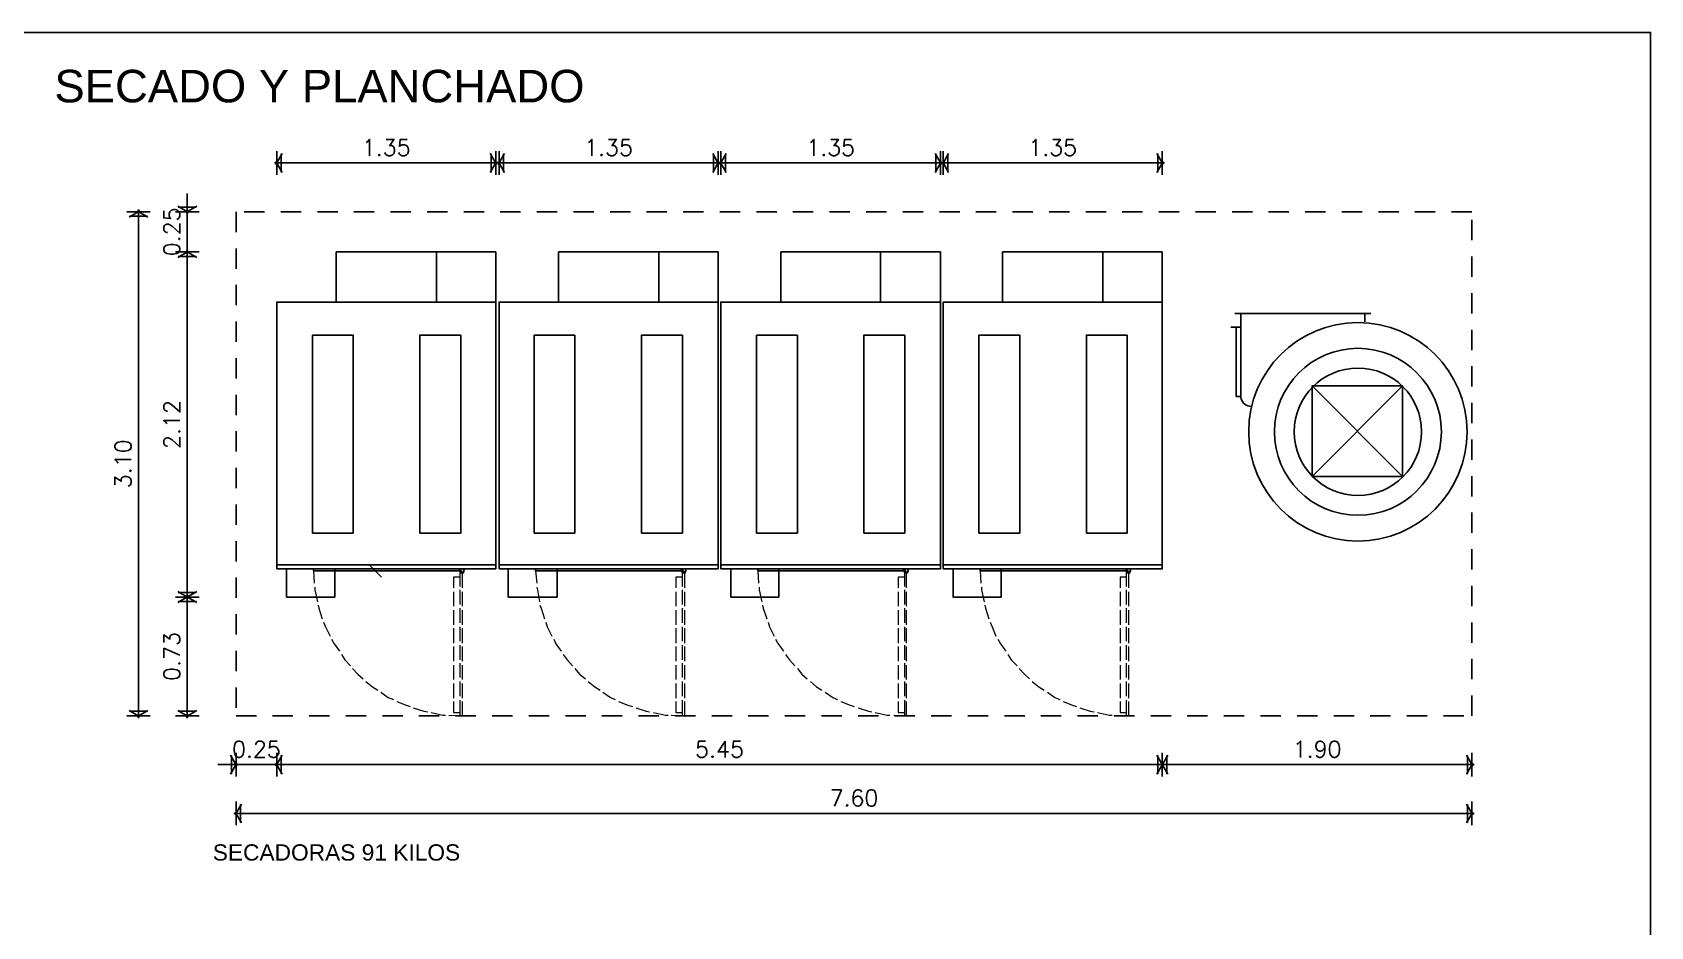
# Model space of a CAD drawing. Header units: millimetres. Extents: x 0 to 53.7, y -32.2 to -5.1.
# Drawn here: x 43.68 to 53.63, y -24.37 to -18.87 of the extents above; entities that cross this region are included whole.
import ezdxf

# ---------------------------------------------------------------- set-up
doc = ezdxf.new("R2010")
doc.units = ezdxf.units.MM
doc.header["$MEASUREMENT"] = 0
doc.linetypes.add('HIDDEN2', pattern=[0.1875, 0.125, -0.0625])
for name, color, linetype in [('Cot', 8, 'Continuous'), ('Mob', 8, 'Continuous'), ('Proy', 9, 'HIDDEN2'), ('Tex', 2, 'Continuous')]:
    doc.layers.add(name, color=color, linetype=linetype)
doc.styles.add('ARIAL', font='arial.ttf')
doc.styles.add('ROMANS', font='romans.shx')
doc.dimstyles.new('PAÑO', dxfattribs={"dimscale": 0.5, "dimtxt": 0.2, "dimasz": 0.1, "dimexe": 0.18, "dimexo": 0.0625, "dimgap": 0.09, "dimtad": 1, "dimzin": 0, "dimdsep": 46, "dimtxsty": 'ROMANS', "dimblk1": 'COTP', "dimblk2": 'COTP', "dimsah": 1, "dimcen": 0.09, "dimse1": 1, "dimse2": 1, "dimclrd": 256, "dimclrt": 2, "dimaunit": 1, "dimadec": 0, "dimazin": 0, "dimtfac": 1, "dimtix": 1, "dimtmove": 2, "dimatfit": 0, "dimldrblk": 'COTP', "dimfxl": 0.18, "dimtolj": 1, "dimtzin": 0, "dimarcsym": 0})

# ---------------------------------------------------------------- blocks, each defined once
blk = doc.blocks.new('SECADORAS3')
blk.add_line((69.5613, -38.0107), (69.5613, -38.2623))
at = {"lineweight": 25}
for points in [[(69.8738, -35.6571), (69.8738, -36.213), (70.4297, -36.213), (70.4297, -35.6571), (69.8738, -35.6571), (70.4297, -36.213)], [(70.4297, -35.6571), (69.8738, -36.213)], [(69.4274, -35.8519), (69.4274, -36.6878)], [(69.4274, -35.8884), (69.4801, -35.8884)], [(69.4274, -36.6513), (69.9468, -36.6513)], [(69.5126, -36.6513), (69.5126, -36.7122)], [(69.5126, -36.6797), (69.9387, -36.6797)], [(69.9387, -36.6513), (69.9387, -36.6797)], [(70.9978, -38.4814), (70.9978, -37.1342), (69.05, -37.1342)], [(69.05, -37.1342), (69.05, -38.1162)], [(69.3584, -37.1342), (69.3584, -38.4814), (70.9978, -38.4814)], [(70.9735, -38.4814), (70.9735, -37.1342)], [(69.5613, -37.3493), (70.7787, -37.3493)], [(69.5613, -37.3493), (69.5613, -37.6009), (70.7787, -37.6009)], [(70.7787, -37.3493), (70.7787, -37.6009)], [(71.014, -37.3411), (71.014, -37.3574), (70.9978, -37.3574)], [(71.01, -38.2542), (71.01, -37.3574)], [(69.3584, -37.4994), (69.05, -37.4994)], [(69.5613, -38.0107), (70.7787, -38.0107)], [(70.7787, -38.0107), (70.7787, -38.2623)], [(69.3584, -38.1162), (69.05, -38.1162)], [(70.9978, -38.4206), (71.1723, -38.4206), (71.1723, -38.1243), (70.9978, -38.1243)], [(69.5613, -38.2623), (70.7787, -38.2623)], [(70.9978, -38.2542), (71.01, -38.2542)], [(70.9978, -39.849), (70.9978, -38.4977), (69.05, -38.4977)], [(69.05, -38.4977), (69.05, -39.4797)], [(69.3584, -38.4977), (69.3584, -39.849), (70.9978, -39.849)], [(70.9735, -39.849), (70.9735, -38.4977)], [(71.014, -38.7087), (71.014, -38.7249), (70.9978, -38.7249)], [(69.5613, -38.7168), (70.7787, -38.7168)], [(69.5613, -38.7168), (69.5613, -38.9684), (70.7787, -38.9684)], [(70.7787, -38.7168), (70.7787, -38.9684)], [(71.01, -39.6217), (71.01, -38.7249)], [(69.3584, -38.867), (69.05, -38.867)], [(69.5613, -39.3782), (70.7787, -39.3782)], [(69.5613, -39.3782), (69.5613, -39.6299)], [(70.7787, -39.3782), (70.7787, -39.6299)], [(69.3584, -39.4797), (69.05, -39.4797)], [(70.9978, -39.7881), (71.1723, -39.7881), (71.1723, -39.4919), (70.9978, -39.4919)], [(69.5613, -39.6299), (70.7787, -39.6299)], [(70.9978, -39.6217), (71.01, -39.6217)], [(70.9978, -41.2125), (70.9978, -39.8652), (69.05, -39.8652)], [(69.05, -39.8652), (69.05, -40.8473)], [(69.3584, -39.8652), (69.3584, -41.2125), (70.9978, -41.2125)], [(70.9735, -41.2125), (70.9735, -39.8652)], [(69.5613, -40.0843), (70.7787, -40.0843)], [(69.5613, -40.0843), (69.5613, -40.3359), (70.7787, -40.3359)], [(70.7787, -40.0843), (70.7787, -40.3359)], [(71.014, -40.0762), (71.014, -40.0925), (70.9978, -40.0925)], [(71.01, -40.9893), (71.01, -40.0925)], [(69.3584, -40.2304), (69.05, -40.2304)], [(69.5613, -40.7458), (70.7787, -40.7458)], [(69.5613, -40.7458), (69.5613, -40.9974)], [(70.7787, -40.7458), (70.7787, -40.9974)], [(69.3584, -40.8473), (69.05, -40.8473)], [(70.9978, -41.1556), (71.1723, -41.1556), (71.1723, -40.8554), (70.9978, -40.8554)], [(69.5613, -40.9974), (70.7787, -40.9974)], [(70.9978, -40.9893), (71.01, -40.9893)], [(70.9978, -42.58), (70.9978, -41.2328), (69.05, -41.2328)], [(69.05, -41.2328), (69.05, -42.2148)], [(69.3584, -41.2328), (69.3584, -42.58), (70.9978, -42.58)], [(70.9735, -42.58), (70.9735, -41.2328)], [(69.5613, -41.4478), (70.7787, -41.4478)], [(69.5613, -41.4478), (69.5613, -41.6994), (70.7787, -41.6994)], [(70.7787, -41.4478), (70.7787, -41.6994)], [(71.014, -41.4397), (71.014, -41.4559), (70.9978, -41.4559)], [(71.01, -42.3528), (71.01, -41.4559)], [(69.3584, -41.598), (69.05, -41.598)], [(69.5613, -42.1093), (70.7787, -42.1093)], [(69.5613, -42.1093), (69.5613, -42.3609)], [(70.7787, -42.1093), (70.7787, -42.3609)], [(69.3584, -42.2148), (69.05, -42.2148)], [(70.9978, -42.5191), (71.1723, -42.5191), (71.1723, -42.2229), (70.9978, -42.2229)], [(69.5613, -42.3609), (70.7787, -42.3609)], [(70.9978, -42.3528), (71.01, -42.3528)]]:
    blk.add_lwpolyline(points, dxfattribs=at)
at = {"lineweight": 9}
for points in [[(71.0059, -37.333), (71.0262, -37.333), (71.0262, -37.3533)], [(71.1074, -37.3533), (71.0059, -37.3533)], [(71.0262, -37.3411), (71.1155, -37.3411)], [(71.0506, -37.3533), (71.0506, -37.3939), (71.1155, -37.3939)], [(71.2169, -37.3533), (71.1277, -37.3533)], [(71.1399, -37.3411), (71.2291, -37.3411)], [(71.1399, -37.3939), (71.2291, -37.3939)], [(71.3306, -37.3533), (71.2413, -37.3533)], [(71.2535, -37.3411), (71.3428, -37.3411)], [(71.2535, -37.3939), (71.3428, -37.3939)], [(71.4442, -37.3533), (71.3549, -37.3533)], [(71.363, -37.3411), (71.4564, -37.3411)], [(71.363, -37.3939), (71.4564, -37.3939)], [(71.5578, -37.3533), (71.4686, -37.3533)], [(71.4767, -37.3411), (71.5659, -37.3411)], [(71.4767, -37.3939), (71.5659, -37.3939)], [(71.6674, -37.3533), (71.5781, -37.3533)], [(71.5903, -37.3411), (71.6796, -37.3411)], [(71.5903, -37.3939), (71.6796, -37.3939)], [(71.781, -37.3533), (71.6917, -37.3533)], [(71.7039, -37.3411), (71.7932, -37.3411)], [(71.7039, -37.3939), (71.7932, -37.3939)], [(71.9028, -37.3533), (71.8054, -37.3533)], [(71.8135, -37.3411), (71.9028, -37.3411)], [(71.8135, -37.3939), (71.8825, -37.3939), (71.8825, -37.3533)], [(71.8987, -37.4223), (71.9028, -37.3411)], [(71.8825, -37.5319), (71.8987, -37.4588), (71.8987, -37.4426)], [(71.8541, -37.6414), (71.8744, -37.5765), (71.8784, -37.5522)], [(71.8135, -37.7429), (71.8378, -37.6861), (71.8459, -37.6617)], [(71.7567, -37.8403), (71.7891, -37.7956), (71.8013, -37.7632)], [(71.6917, -37.9336), (71.7242, -37.893), (71.7445, -37.8606)], [(71.6106, -38.0148), (71.6471, -37.9823), (71.6755, -37.9498)], [(71.432, -38.1446), (71.4604, -38.1284), (71.5051, -38.0959)], [(71.5254, -38.0838), (71.5578, -38.0635), (71.5943, -38.0269)], [(71.221, -38.2258), (71.2413, -38.2217), (71.3062, -38.2014)], [(71.3265, -38.1933), (71.3549, -38.1811), (71.4117, -38.1568)], [(71.01, -38.2542), (71.0871, -38.2501)], [(71.1115, -38.2461), (71.1277, -38.2461), (71.2007, -38.2298)], [(71.0059, -38.7006), (71.0262, -38.7006), (71.0262, -38.7168)], [(71.0262, -38.7087), (71.1155, -38.7087)], [(71.1399, -38.7087), (71.2291, -38.7087)], [(71.2535, -38.7087), (71.3428, -38.7087)], [(71.363, -38.7087), (71.4564, -38.7087)], [(71.4767, -38.7087), (71.5659, -38.7087)], [(71.5903, -38.7087), (71.6796, -38.7087)], [(71.7039, -38.7087), (71.7932, -38.7087)], [(71.8135, -38.7087), (71.9028, -38.7087)], [(71.8987, -38.7858), (71.9028, -38.7087)], [(71.1074, -38.7168), (71.0059, -38.7168)], [(71.0506, -38.7168), (71.0506, -38.7574), (71.1155, -38.7574)], [(71.2169, -38.7168), (71.1277, -38.7168)], [(71.1399, -38.7574), (71.2291, -38.7574)], [(71.3306, -38.7168), (71.2413, -38.7168)], [(71.2535, -38.7574), (71.3428, -38.7574)], [(71.4442, -38.7168), (71.3549, -38.7168)], [(71.363, -38.7574), (71.4564, -38.7574)], [(71.5578, -38.7168), (71.4686, -38.7168)], [(71.4767, -38.7574), (71.5659, -38.7574)], [(71.6674, -38.7168), (71.5781, -38.7168)], [(71.5903, -38.7574), (71.6796, -38.7574)], [(71.781, -38.7168), (71.6917, -38.7168)], [(71.7039, -38.7574), (71.7932, -38.7574)], [(71.9028, -38.7168), (71.8054, -38.7168)], [(71.8135, -38.7574), (71.8825, -38.7574), (71.8825, -38.7168)], [(71.8825, -38.8994), (71.8987, -38.8264), (71.8987, -38.8101)], [(71.8541, -39.0049), (71.8744, -38.94), (71.8784, -38.9197)], [(71.8135, -39.1104), (71.8378, -39.0536), (71.8459, -39.0293)], [(71.7567, -39.2078), (71.7891, -39.1591), (71.8013, -39.1307)], [(71.6917, -39.2971), (71.7242, -39.2606), (71.7445, -39.2281)], [(71.5254, -39.4513), (71.5578, -39.427), (71.5943, -39.3945)], [(71.6106, -39.3782), (71.6471, -39.3498), (71.6755, -39.3174)], [(71.432, -39.5122), (71.4604, -39.4959), (71.5051, -39.4635)], [(71.1115, -39.6136), (71.1277, -39.6136), (71.2007, -39.5974)], [(71.221, -39.5933), (71.2413, -39.5893), (71.3062, -39.5649)], [(71.3265, -39.5568), (71.3549, -39.5487), (71.4117, -39.5203)], [(71.01, -39.6217), (71.0871, -39.6177)], [(71.0059, -40.0681), (71.0262, -40.0681), (71.0262, -40.0843)], [(71.1074, -40.0843), (71.0059, -40.0843)], [(71.0262, -40.0722), (71.1155, -40.0722)], [(71.0506, -40.0843), (71.0506, -40.1249), (71.1155, -40.1249)], [(71.2169, -40.0843), (71.1277, -40.0843)], [(71.1399, -40.0722), (71.2291, -40.0722)], [(71.3306, -40.0843), (71.2413, -40.0843)], [(71.2535, -40.0722), (71.3428, -40.0722)], [(71.4442, -40.0843), (71.3549, -40.0843)], [(71.363, -40.0722), (71.4564, -40.0722)], [(71.5578, -40.0843), (71.4686, -40.0843)], [(71.4767, -40.0722), (71.5659, -40.0722)], [(71.6674, -40.0843), (71.5781, -40.0843)], [(71.5903, -40.0722), (71.6796, -40.0722)], [(71.781, -40.0843), (71.6917, -40.0843)], [(71.7039, -40.0722), (71.7932, -40.0722)], [(71.9028, -40.0843), (71.8054, -40.0843)], [(71.8135, -40.0722), (71.9028, -40.0722)], [(71.8135, -40.1249), (71.8825, -40.1249), (71.8825, -40.0843)], [(71.8987, -40.1533), (71.9028, -40.0722)], [(71.1399, -40.1249), (71.2291, -40.1249)], [(71.2535, -40.1249), (71.3428, -40.1249)], [(71.363, -40.1249), (71.4564, -40.1249)], [(71.4767, -40.1249), (71.5659, -40.1249)], [(71.5903, -40.1249), (71.6796, -40.1249)], [(71.7039, -40.1249), (71.7932, -40.1249)], [(71.8825, -40.2629), (71.8987, -40.1898), (71.8987, -40.1736)], [(71.8541, -40.3725), (71.8744, -40.3075), (71.8784, -40.2872)], [(71.8135, -40.478), (71.8378, -40.4212), (71.8459, -40.3927)], [(71.7567, -40.5754), (71.7891, -40.5267), (71.8013, -40.4983)], [(71.6917, -40.6646), (71.7242, -40.6241), (71.7445, -40.5916)], [(71.6106, -40.7458), (71.6471, -40.7174), (71.6755, -40.6809)], [(71.5254, -40.8188), (71.5578, -40.7945), (71.5943, -40.762)], [(71.3265, -40.9243), (71.3549, -40.9162), (71.4117, -40.8878)], [(71.432, -40.8757), (71.4604, -40.8635), (71.5051, -40.831)], [(71.01, -40.9893), (71.0871, -40.9812)], [(71.1115, -40.9812), (71.1277, -40.9771), (71.2007, -40.9649)], [(71.221, -40.9609), (71.2413, -40.9527), (71.3062, -40.9325)], [(71.0059, -41.4316), (71.0262, -41.4316), (71.0262, -41.4519)], [(71.1074, -41.4519), (71.0059, -41.4519)], [(71.0262, -41.4397), (71.1155, -41.4397)], [(71.0506, -41.4519), (71.0506, -41.4925), (71.1155, -41.4925)], [(71.2169, -41.4519), (71.1277, -41.4519)], [(71.1399, -41.4397), (71.2291, -41.4397)], [(71.1399, -41.4925), (71.2291, -41.4925)], [(71.3306, -41.4519), (71.2413, -41.4519)], [(71.2535, -41.4397), (71.3428, -41.4397)], [(71.2535, -41.4925), (71.3428, -41.4925)], [(71.4442, -41.4519), (71.3549, -41.4519)], [(71.363, -41.4397), (71.4564, -41.4397)], [(71.363, -41.4925), (71.4564, -41.4925)], [(71.5578, -41.4519), (71.4686, -41.4519)], [(71.4767, -41.4397), (71.5659, -41.4397)], [(71.4767, -41.4925), (71.5659, -41.4925)], [(71.6674, -41.4519), (71.5781, -41.4519)], [(71.5903, -41.4397), (71.6796, -41.4397)], [(71.5903, -41.4925), (71.6796, -41.4925)], [(71.781, -41.4519), (71.6917, -41.4519)], [(71.7039, -41.4397), (71.7932, -41.4397)], [(71.7039, -41.4925), (71.7932, -41.4925)], [(71.9028, -41.4519), (71.8054, -41.4519)], [(71.8135, -41.4397), (71.9028, -41.4397)], [(71.8135, -41.4925), (71.8825, -41.4925), (71.8825, -41.4519)], [(71.8987, -41.5209), (71.9028, -41.4397)], [(71.8825, -41.6304), (71.8987, -41.5574), (71.8987, -41.5412)], [(71.8541, -41.74), (71.8744, -41.6751), (71.8784, -41.6507)], [(71.8135, -41.8415), (71.8378, -41.7846), (71.8459, -41.7603)], [(71.7567, -41.9388), (71.7891, -41.8942), (71.8013, -41.8617)], [(71.6917, -42.0322), (71.7242, -41.9916), (71.7445, -41.9591)], [(71.6106, -42.1133), (71.6471, -42.0809), (71.6755, -42.0484)], [(71.432, -42.2432), (71.4604, -42.227), (71.5051, -42.1945)], [(71.5254, -42.1823), (71.5578, -42.162), (71.5943, -42.1255)], [(71.3265, -42.2919), (71.3549, -42.2797), (71.4117, -42.2513)], [(71.01, -42.3528), (71.0871, -42.3487)], [(71.1115, -42.3446), (71.1277, -42.3446), (71.2007, -42.3284)], [(71.221, -42.3243), (71.2413, -42.3203), (71.3062, -42.3)]]:
    blk.add_lwpolyline(points, dxfattribs=at)
at = {"lineweight": 0}
for points in [[(69.05, -41.9145), (69.05, -41.8942)], [(71.01, -41.9145), (71.01, -41.8942)], [(71.01, -41.9145), (71.01, -41.8942)], [(71.0506, -41.9348), (70.9694, -42.0159)], [(70.9694, -42.0159), (71.0506, -41.9348)], [(69.05, -42.02), (69.05, -42.0565)]]:
    blk.add_lwpolyline(points, dxfattribs=at)
at = {"lineweight": 25}
for points in [[(70.8274, -35.931), (70.8274, -35.5601), (70.5267, -35.2594), (70.1558, -35.2594), (69.7849, -35.2594), (69.4842, -35.5601), (69.4842, -35.931), (69.4842, -36.3019), (69.7849, -36.6026), (70.1558, -36.6026), (70.5267, -36.6026), (70.8274, -36.3019), (70.8274, -35.931)], [(70.6691, -35.931), (70.6691, -35.6475), (70.4393, -35.4177), (70.1558, -35.4177), (69.8723, -35.4177), (69.6425, -35.6475), (69.6425, -35.931), (69.6425, -36.2145), (69.8723, -36.4443), (70.1558, -36.4443), (70.4393, -36.4443), (70.6691, -36.2145), (70.6691, -35.931)], [(70.5474, -35.931), (70.5474, -35.7147), (70.3721, -35.5394), (70.1558, -35.5394), (69.9395, -35.5394), (69.7642, -35.7147), (69.7642, -35.931), (69.7642, -36.1473), (69.9395, -36.3226), (70.1558, -36.3226), (70.3721, -36.3226), (70.5474, -36.1473), (70.5474, -35.931)], [(70.9978, -37.3391), (70.9978, -37.3447), (71.0024, -37.3493), (71.008, -37.3493), (71.0136, -37.3493), (71.0181, -37.3447), (71.0181, -37.3391), (71.0181, -37.3335), (71.0136, -37.329), (71.008, -37.329), (71.0024, -37.329), (70.9978, -37.3335), (70.9978, -37.3391)], [(70.9978, -38.7067), (70.9978, -38.7123), (71.0024, -38.7168), (71.008, -38.7168), (71.0136, -38.7168), (71.0181, -38.7123), (71.0181, -38.7067), (71.0181, -38.7011), (71.0136, -38.6965), (71.008, -38.6965), (71.0024, -38.6965), (70.9978, -38.7011), (70.9978, -38.7067)], [(70.9978, -40.0742), (70.9978, -40.0798), (71.0024, -40.0843), (71.008, -40.0843), (71.0136, -40.0843), (71.0181, -40.0798), (71.0181, -40.0742), (71.0181, -40.0686), (71.0136, -40.0641), (71.008, -40.0641), (71.0024, -40.0641), (70.9978, -40.0686), (70.9978, -40.0742)], [(70.9978, -41.4377), (70.9978, -41.4433), (71.0024, -41.4478), (71.008, -41.4478), (71.0136, -41.4478), (71.0181, -41.4433), (71.0181, -41.4377), (71.0181, -41.4321), (71.0136, -41.4275), (71.008, -41.4275), (71.0024, -41.4275), (70.9978, -41.4321), (70.9978, -41.4377)]]:
    blk.add_open_spline(points, degree=3, knots=[0, 0, 0, 0, 1, 1, 1, 2, 2, 2, 3, 3, 3, 4, 4, 4, 4], dxfattribs=at)
blk.add_open_spline([(69.9493, -36.65), (69.9796, -36.6438), (70.0009, -36.6164), (69.9995, -36.5855)], degree=3, dxfattribs=at)
blk = doc.blocks.new('COTP')
at = {"color": 0}
for p, q in [((-2.24, 0), (0.28, 0)), ((0, -1.45), (0, 1.45))]:
    blk.add_line(p, q, dxfattribs=at)
at = {"color": 2}
for p, q in [((0.1, -0.17), (-0.67, 1.16)), ((0.1, 0.17), (-0.67, -1.16)), ((-0.56, -1.11), (-0.56, 1.11))]:
    blk.add_line(p, q, dxfattribs=at)
blk = doc.blocks.new('*D358')
at = {"layer": 'Cot', "lineweight": -2, "transparency": 16777216}
for p, q in [((44.6346, -19.9235), (44.6346, -19.8735)), ((44.6346, -19.9735), (44.6346, -20.2207)), ((44.6346, -20.2707), (44.6346, -20.3207))]:
    blk.add_line(p, q, dxfattribs=at)
at = {"layer": 'Defpoints', "color": 0, "transparency": 16777216}
for p in [(44.9346, -19.9735), (44.6346, -20.2207), (45.5498, -20.2207)]:
    blk.add_point(p, dxfattribs=at)
at = {"layer": 'Cot', "lineweight": -2, "transparency": 16777216, "xscale": 0.05, "yscale": 0.05, "zscale": 0.05}
for p, rotation in [((44.6346, -19.9735), 270), ((44.6346, -20.2207), 90)]:
    blk.add_blockref('COTP', p, dxfattribs=dict(at, rotation=rotation))
at = {"layer": 'Cot', "color": 2, "transparency": 16777216, "insert": (44.5396, -20.0971), "char_height": 0.1, "attachment_point": 5, "rotation": 90, "style": 'ROMANS'}
blk.add_mtext('\\A1;0.25', dxfattribs=at)
blk = doc.blocks.new('*D359')
at = {"layer": 'Cot', "lineweight": -2, "transparency": 16777216}
blk.add_line((44.6346, -20.2707), (44.6346, -22.293), dxfattribs=at)
at = {"layer": 'Defpoints', "color": 0, "transparency": 16777216}
for p in [(45.5498, -20.2207), (44.6346, -22.343), (45.3936, -22.343)]:
    blk.add_point(p, dxfattribs=at)
at = {"layer": 'Cot', "lineweight": -2, "transparency": 16777216, "xscale": 0.05, "yscale": 0.05, "zscale": 0.05}
for p, rotation in [((44.6346, -20.2207), 90), ((44.6346, -22.343), 270)]:
    blk.add_blockref('COTP', p, dxfattribs=dict(at, rotation=rotation))
at = {"layer": 'Cot', "color": 2, "transparency": 16777216, "insert": (44.5396, -21.2819), "char_height": 0.1, "attachment_point": 5, "rotation": 90, "style": 'ROMANS'}
blk.add_mtext('\\A1;2.12', dxfattribs=at)
blk = doc.blocks.new('*D360')
at = {"layer": 'Cot', "lineweight": -2, "transparency": 16777216}
blk.add_line((44.6346, -22.393), (44.6346, -23.0235), dxfattribs=at)
at = {"layer": 'Defpoints', "color": 0, "transparency": 16777216}
for p in [(45.3936, -22.343), (44.6346, -23.0735), (44.9346, -23.0735)]:
    blk.add_point(p, dxfattribs=at)
at = {"layer": 'Cot', "lineweight": -2, "transparency": 16777216, "xscale": 0.05, "yscale": 0.05, "zscale": 0.05}
for p, rotation in [((44.6346, -22.343), 90), ((44.6346, -23.0735), 270)]:
    blk.add_blockref('COTP', p, dxfattribs=dict(at, rotation=rotation))
at = {"layer": 'Cot', "color": 2, "transparency": 16777216, "insert": (44.5396, -22.7083), "char_height": 0.1, "attachment_point": 5, "rotation": 90, "style": 'ROMANS'}
blk.add_mtext('\\A1;0.73', dxfattribs=at)
blk = doc.blocks.new('*D361')
at = {"layer": 'Cot', "lineweight": -2, "transparency": 16777216}
blk.add_line((44.3346, -23.0235), (44.3346, -20.0235), dxfattribs=at)
at = {"layer": 'Defpoints', "color": 0, "transparency": 16777216}
for p in [(44.3346, -19.9735), (44.9346, -19.9735), (44.9346, -23.0735)]:
    blk.add_point(p, dxfattribs=at)
at = {"layer": 'Cot', "lineweight": -2, "transparency": 16777216, "xscale": 0.05, "yscale": 0.05, "zscale": 0.05}
for p, rotation in [((44.3346, -19.9735), 90), ((44.3346, -23.0735), 270)]:
    blk.add_blockref('COTP', p, dxfattribs=dict(at, rotation=rotation))
at = {"layer": 'Cot', "color": 2, "transparency": 16777216, "insert": (44.2396, -21.5235), "char_height": 0.1, "attachment_point": 5, "rotation": 90, "style": 'ROMANS'}
blk.add_mtext('\\A1;3.10', dxfattribs=at)
blk = doc.blocks.new('*D362')
at = {"layer": 'Cot', "lineweight": -2, "transparency": 16777216}
for p, q in [((44.8846, -23.3735), (44.8346, -23.3735)), ((44.9346, -23.3735), (45.1846, -23.3735)), ((45.2346, -23.3735), (45.2846, -23.3735))]:
    blk.add_line(p, q, dxfattribs=at)
at = {"layer": 'Defpoints', "color": 0, "transparency": 16777216}
for p in [(45.1846, -22.1685), (44.9346, -23.0735), (45.1846, -23.3735)]:
    blk.add_point(p, dxfattribs=at)
at = {"layer": 'Cot', "lineweight": -2, "transparency": 16777216, "xscale": 0.05, "yscale": 0.05, "zscale": 0.05}
blk.add_blockref('COTP', (44.9346, -23.3735), dxfattribs=at)
at = {"layer": 'Cot', "lineweight": -2, "transparency": 16777216, "xscale": 0.05, "yscale": 0.05, "zscale": 0.05, "rotation": 180}
blk.add_blockref('COTP', (45.1846, -23.3735), dxfattribs=at)
at = {"layer": 'Cot', "color": 2, "transparency": 16777216, "insert": (45.0596, -23.2785), "char_height": 0.1, "attachment_point": 5, "style": 'ROMANS'}
blk.add_mtext('\\A1;0.25', dxfattribs=at)
blk = doc.blocks.new('*D363')
at = {"layer": 'Cot', "lineweight": -2, "transparency": 16777216}
blk.add_line((45.2346, -23.3735), (50.5804, -23.3735), dxfattribs=at)
at = {"layer": 'Defpoints', "color": 0, "transparency": 16777216}
for p in [(45.1846, -22.1685), (50.6304, -22.1685), (50.6304, -23.3735)]:
    blk.add_point(p, dxfattribs=at)
at = {"layer": 'Cot', "lineweight": -2, "transparency": 16777216, "xscale": 0.05, "yscale": 0.05, "zscale": 0.05, "rotation": 180}
blk.add_blockref('COTP', (45.1846, -23.3735), dxfattribs=at)
at = {"layer": 'Cot', "lineweight": -2, "transparency": 16777216, "xscale": 0.05, "yscale": 0.05, "zscale": 0.05}
blk.add_blockref('COTP', (50.6304, -23.3735), dxfattribs=at)
at = {"layer": 'Cot', "color": 2, "transparency": 16777216, "insert": (47.9075, -23.2785), "char_height": 0.1, "attachment_point": 5, "style": 'ROMANS'}
blk.add_mtext('\\A1;5.45', dxfattribs=at)
blk = doc.blocks.new('*D364')
at = {"layer": 'Cot', "lineweight": -2, "transparency": 16777216}
blk.add_line((50.6804, -23.3735), (52.4846, -23.3735), dxfattribs=at)
at = {"layer": 'Defpoints', "color": 0, "transparency": 16777216}
for p in [(50.6304, -22.1685), (52.5346, -23.0735), (52.5346, -23.3735)]:
    blk.add_point(p, dxfattribs=at)
at = {"layer": 'Cot', "lineweight": -2, "transparency": 16777216, "xscale": 0.05, "yscale": 0.05, "zscale": 0.05, "rotation": 180}
blk.add_blockref('COTP', (50.6304, -23.3735), dxfattribs=at)
at = {"layer": 'Cot', "lineweight": -2, "transparency": 16777216, "xscale": 0.05, "yscale": 0.05, "zscale": 0.05}
blk.add_blockref('COTP', (52.5346, -23.3735), dxfattribs=at)
at = {"layer": 'Cot', "color": 2, "transparency": 16777216, "insert": (51.5825, -23.2785), "char_height": 0.1, "attachment_point": 5, "style": 'ROMANS'}
blk.add_mtext('\\A1;1.90', dxfattribs=at)
blk = doc.blocks.new('*D365')
at = {"layer": 'Cot', "lineweight": -2, "transparency": 16777216}
blk.add_line((52.4846, -23.6735), (44.9846, -23.6735), dxfattribs=at)
at = {"layer": 'Defpoints', "color": 0, "transparency": 16777216}
for p in [(44.9346, -23.0735), (52.5346, -23.0735), (44.9346, -23.6735)]:
    blk.add_point(p, dxfattribs=at)
at = {"layer": 'Cot', "lineweight": -2, "transparency": 16777216, "xscale": 0.05, "yscale": 0.05, "zscale": 0.05, "rotation": 180}
blk.add_blockref('COTP', (44.9346, -23.6735), dxfattribs=at)
at = {"layer": 'Cot', "lineweight": -2, "transparency": 16777216, "xscale": 0.05, "yscale": 0.05, "zscale": 0.05}
blk.add_blockref('COTP', (52.5346, -23.6735), dxfattribs=at)
at = {"layer": 'Cot', "color": 2, "transparency": 16777216, "insert": (48.7346, -23.5785), "char_height": 0.1, "attachment_point": 5, "style": 'ROMANS'}
blk.add_mtext('\\A1;7.60', dxfattribs=at)
blk = doc.blocks.new('*D366')
at = {"layer": 'Cot', "lineweight": -2, "transparency": 16777216}
blk.add_line((45.2346, -19.6735), (46.4818, -19.6735), dxfattribs=at)
at = {"layer": 'Defpoints', "color": 0, "transparency": 16777216}
for p in [(46.5318, -19.6735), (45.1846, -20.5291), (46.5318, -20.5291)]:
    blk.add_point(p, dxfattribs=at)
at = {"layer": 'Cot', "lineweight": -2, "transparency": 16777216, "xscale": 0.05, "yscale": 0.05, "zscale": 0.05, "rotation": 180}
blk.add_blockref('COTP', (45.1846, -19.6735), dxfattribs=at)
at = {"layer": 'Cot', "lineweight": -2, "transparency": 16777216, "xscale": 0.05, "yscale": 0.05, "zscale": 0.05}
blk.add_blockref('COTP', (46.5318, -19.6735), dxfattribs=at)
at = {"layer": 'Cot', "color": 2, "transparency": 16777216, "insert": (45.8582, -19.5785), "char_height": 0.1, "attachment_point": 5, "style": 'ROMANS'}
blk.add_mtext('\\A1;1.35', dxfattribs=at)
blk = doc.blocks.new('*D367')
at = {"layer": 'Cot', "lineweight": -2, "transparency": 16777216}
blk.add_line((46.6021, -19.6735), (47.8494, -19.6735), dxfattribs=at)
at = {"layer": 'Defpoints', "color": 0, "transparency": 16777216}
for p in [(47.8994, -19.6735), (46.5521, -20.5291), (47.8994, -20.5291)]:
    blk.add_point(p, dxfattribs=at)
at = {"layer": 'Cot', "lineweight": -2, "transparency": 16777216, "xscale": 0.05, "yscale": 0.05, "zscale": 0.05, "rotation": 180}
blk.add_blockref('COTP', (46.5521, -19.6735), dxfattribs=at)
at = {"layer": 'Cot', "lineweight": -2, "transparency": 16777216, "xscale": 0.05, "yscale": 0.05, "zscale": 0.05}
blk.add_blockref('COTP', (47.8994, -19.6735), dxfattribs=at)
at = {"layer": 'Cot', "color": 2, "transparency": 16777216, "insert": (47.2258, -19.5785), "char_height": 0.1, "attachment_point": 5, "style": 'ROMANS'}
blk.add_mtext('\\A1;1.35', dxfattribs=at)
blk = doc.blocks.new('*D368')
at = {"layer": 'Cot', "lineweight": -2, "transparency": 16777216}
blk.add_line((47.9656, -19.6735), (49.2169, -19.6735), dxfattribs=at)
at = {"layer": 'Defpoints', "color": 0, "transparency": 16777216}
for p in [(49.2669, -19.6735), (47.9156, -20.5291), (49.2669, -20.5291)]:
    blk.add_point(p, dxfattribs=at)
at = {"layer": 'Cot', "lineweight": -2, "transparency": 16777216, "xscale": 0.05, "yscale": 0.05, "zscale": 0.05, "rotation": 180}
blk.add_blockref('COTP', (47.9156, -19.6735), dxfattribs=at)
at = {"layer": 'Cot', "lineweight": -2, "transparency": 16777216, "xscale": 0.05, "yscale": 0.05, "zscale": 0.05}
blk.add_blockref('COTP', (49.2669, -19.6735), dxfattribs=at)
at = {"layer": 'Cot', "color": 2, "transparency": 16777216, "insert": (48.5913, -19.5785), "char_height": 0.1, "attachment_point": 5, "style": 'ROMANS'}
blk.add_mtext('\\A1;1.35', dxfattribs=at)
blk = doc.blocks.new('*D369')
at = {"layer": 'Cot', "lineweight": -2, "transparency": 16777216}
blk.add_line((49.3331, -19.6735), (50.5804, -19.6735), dxfattribs=at)
at = {"layer": 'Defpoints', "color": 0, "transparency": 16777216}
for p in [(50.6304, -19.6735), (49.2831, -20.5291), (50.6304, -20.5291)]:
    blk.add_point(p, dxfattribs=at)
at = {"layer": 'Cot', "lineweight": -2, "transparency": 16777216, "xscale": 0.05, "yscale": 0.05, "zscale": 0.05, "rotation": 180}
blk.add_blockref('COTP', (49.2831, -19.6735), dxfattribs=at)
at = {"layer": 'Cot', "lineweight": -2, "transparency": 16777216, "xscale": 0.05, "yscale": 0.05, "zscale": 0.05}
blk.add_blockref('COTP', (50.6304, -19.6735), dxfattribs=at)
at = {"layer": 'Cot', "color": 2, "transparency": 16777216, "insert": (49.9568, -19.5785), "char_height": 0.1, "attachment_point": 5, "style": 'ROMANS'}
blk.add_mtext('\\A1;1.35', dxfattribs=at)

msp = doc.modelspace()

# ---------------------------------------------------------------- linework, layer by layer
at = {"layer": 'Proy'}
msp.add_lwpolyline([(44.9346, -19.9735), (44.9346, -23.0735), (52.5346, -23.0735), (52.5346, -19.9735)], close=True, dxfattribs=at)
at = {"layer": 'Tex'}
msp.add_lwpolyline([(35.6338, -18.8702), (35.6338, -30.2202), (53.6338, -30.2202), (53.6338, -18.8702)], close=True, dxfattribs=at)

# ---------------------------------------------------------------- block references
at = {"layer": 'Mob', "rotation": 270}
msp.add_blockref('SECADORAS3', (87.7646, 48.8293), dxfattribs=at)

# ---------------------------------------------------------------- texts
at = {"layer": 'Tex', "style": 'ARIAL'}
msp.add_text('SECADO Y PLANCHADO', height=0.2, dxfattribs=at).set_placement((43.8175, -19.3006))
at = {"layer": 'Tex', "insert": (44.7913, -23.8634), "char_height": 0.1, "width": 3.881855, "attachment_point": 1, "style": 'ARIAL'}
msp.add_mtext('SECADORAS 91 KILOS', dxfattribs=at)

# ---------------------------------------------------------------- dimensions: what is measured, and where the dimension line sits
at = {"layer": 'Cot'}
for base, p1, p2, picture, middle in [((46.5318, -19.6735), (45.1846, -20.5291), (46.5318, -20.5291), '*D366', (45.8582, -19.5785)), ((47.8994, -19.6735), (46.5521, -20.5291), (47.8994, -20.5291), '*D367', (47.2258, -19.5785)), ((49.2669, -19.6735), (47.9156, -20.5291), (49.2669, -20.5291), '*D368', (48.5913, -19.5785)), ((50.6304, -19.6735), (49.2831, -20.5291), (50.6304, -20.5291), '*D369', (49.9568, -19.5785)), ((45.1846, -23.3735), (44.9346, -23.0735), (45.1846, -22.1685), '*D362', (45.0596, -23.2785)), ((50.6304, -23.3735), (45.1846, -22.1685), (50.6304, -22.1685), '*D363', (47.9075, -23.2785)), ((52.5346, -23.3735), (50.6304, -22.1685), (52.5346, -23.0735), '*D364', (51.5825, -23.2785)), ((44.9346, -23.6735), (52.5346, -23.0735), (44.9346, -23.0735), '*D365', (48.7346, -23.5785))]:
    dim = msp.add_linear_dim(base=base, p1=p1, p2=p2, dimstyle='PAÑO', dxfattribs=at)
    dim.commit()
    dim.dimension.update_dxf_attribs({"geometry": picture, "text_midpoint": middle})
for base, p1, p2, picture, middle in [((44.6346, -20.2207), (44.9346, -19.9735), (45.5498, -20.2207), '*D358', (44.5396, -20.0971)), ((44.3346, -19.9735), (44.9346, -23.0735), (44.9346, -19.9735), '*D361', (44.2396, -21.5235)), ((44.6346, -22.343), (45.5498, -20.2207), (45.3936, -22.343), '*D359', (44.5396, -21.2819)), ((44.6346, -23.0735), (45.3936, -22.343), (44.9346, -23.0735), '*D360', (44.5396, -22.7083))]:
    dim = msp.add_linear_dim(base=base, p1=p1, p2=p2, angle=90, dimstyle='PAÑO', dxfattribs=at)
    dim.commit()
    dim.dimension.update_dxf_attribs({"geometry": picture, "text_midpoint": middle})

doc.saveas('drawing.dxf')
